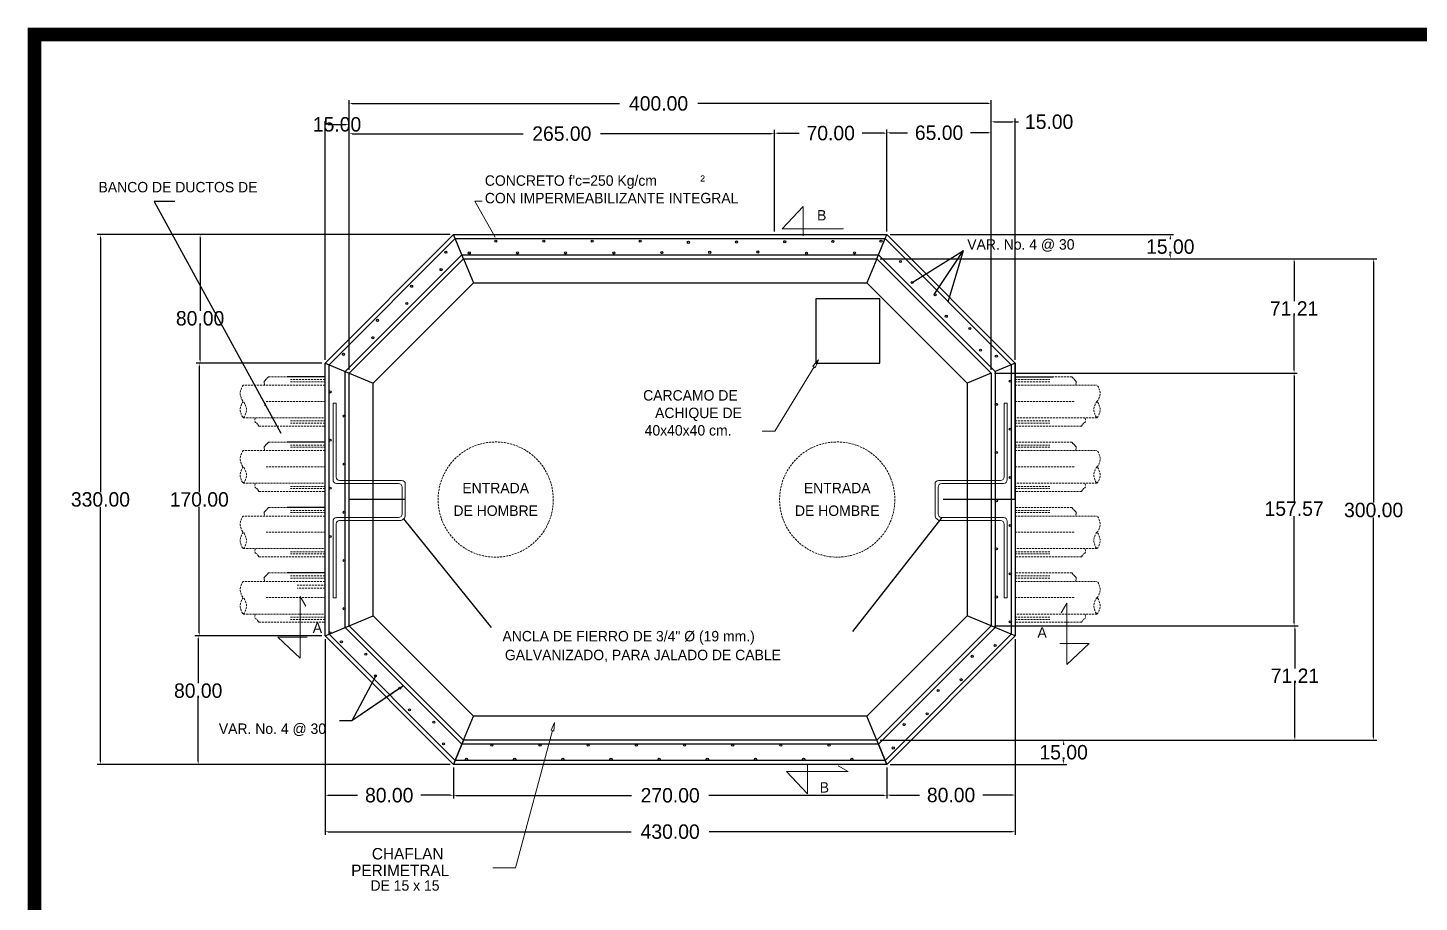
# Model space of a CAD drawing. Header units: centimetres. Extents: x 899 to 15869, y -2964 to 7534.
# Drawn here: x 12594 to 13461, y 6990 to 7534 of the extents above; entities that cross this region are included whole.
import ezdxf
from ezdxf.enums import TextEntityAlignment as Align

# ---------------------------------------------------------------- set-up
doc = ezdxf.new("R2010")
doc.units = ezdxf.units.CM
doc.header["$LTSCALE"] = 10
doc.header["$MEASUREMENT"] = 0
doc.linetypes.add('HIDDEN2', pattern=[0.1875, 0.125, -0.0625])
doc.layers.get('0').update_dxf_attribs({"linetype": 'CONTINUOUS'})
doc.layers.get('DEFPOINTS').update_dxf_attribs({"color": 2, "linetype": 'CONTINUOUS'})
for name, color, linetype in [('DIM', 7, 'CONTINUOUS'), ('Ductos', 30, 'CONTINUOUS'), ('MARCO', 7, 'CONTINUOUS'), ('REGISTRO', 1, 'CONTINUOUS'), ('TEXTOS', 7, 'CONTINUOUS'), ('VARILLAS', 30, 'CONTINUOUS')]:
    doc.layers.add(name, color=color, linetype=linetype)
doc.styles.get("Standard").update_dxf_attribs({"font": ''})
doc.styles.get('Standard').set_extended_font_data('Zurich Ex BT')
doc.dimstyles.get("Standard").update_dxf_attribs({"dimtxt": 9, "dimasz": 2, "dimexe": 2, "dimexo": 2, "dimgap": 0.09, "dimtad": 0, "dimtih": 1, "dimtoh": 1, "dimzin": 0, "dimdsep": 46, "dimtxsty": 'Standard', "dimcen": 0.09, "dimadec": 0, "dimazin": 0, "dimtfac": 1, "dimtofl": 0, "dimtmove": 0, "dimatfit": 3, "dimfxl": 0, "dimtolj": 1, "dimtzin": 0, "dimarcsym": 0})

# ---------------------------------------------------------------- blocks, each defined once
blk = doc.blocks.new('_ClosedBlank')
at = {"color": 0, "linetype": 'ByBlock', "lineweight": -2}
for p, q in [((-1, 0.17), (0, 0)), ((-1, 0.17), (-1, -0.17)), ((0, 0), (-1, -0.17))]:
    blk.add_line(p, q, dxfattribs=at)
blk = doc.blocks.new('*D4')
at = {"layer": 'DEFPOINTS', "color": 0}
for p in [(12779.34, 7155.39), (12859.34, 7075.39), (12859.34, 7056.13)]:
    blk.add_point(p, dxfattribs=at)
at = {"layer": 'DIM', "color": 0, "lineweight": -2}
for p, q in [((12779.34, 7153.39), (12779.34, 7054.13)), ((12859.34, 7073.39), (12859.34, 7054.13)), ((12781.34, 7056.13), (12799.62, 7056.13)), ((12857.34, 7056.13), (12839.05, 7056.13))]:
    blk.add_line(p, q, dxfattribs=at)
at = {"layer": 'DIM', "color": 0}
for points in [[(12781.34, 7056.47), (12781.34, 7055.8), (12779.34, 7056.13)], [(12857.34, 7056.47), (12857.34, 7055.8), (12859.34, 7056.13)]]:
    blk.add_solid(points, dxfattribs=at)
at = {"layer": 'DIM', "color": 0, "insert": (12819.34, 7056.13), "char_height": 9, "attachment_point": 5}
blk.add_mtext('\\A1;80.00', dxfattribs=at)
blk = doc.blocks.new('*D5')
at = {"layer": 'DEFPOINTS', "color": 0}
for p in [(12779.34, 7155.39), (12700.34, 7075.39), (12859.34, 7075.39)]:
    blk.add_point(p, dxfattribs=at)
at = {"layer": 'DIM', "color": 0, "lineweight": -2}
for p, q in [((12777.34, 7155.39), (12698.34, 7155.39)), ((12700.34, 7153.39), (12700.34, 7125.92)), ((12700.34, 7077.39), (12700.34, 7116.59)), ((12857.34, 7075.39), (12698.34, 7075.39))]:
    blk.add_line(p, q, dxfattribs=at)
at = {"layer": 'DIM', "color": 0}
for points in [[(12700.01, 7153.39), (12700.68, 7153.39), (12700.34, 7155.39)], [(12700.01, 7077.39), (12700.68, 7077.39), (12700.34, 7075.39)]]:
    blk.add_solid(points, dxfattribs=at)
at = {"layer": 'DIM', "color": 0, "insert": (12700.34, 7121.25), "char_height": 9, "attachment_point": 5}
blk.add_mtext('\\A1;80.00', dxfattribs=at)
blk = doc.blocks.new('*D6')
at = {"layer": 'DEFPOINTS', "color": 0}
for p in [(12859.34, 7075.39), (13129.34, 7075.39), (13129.34, 7056.06)]:
    blk.add_point(p, dxfattribs=at)
at = {"layer": 'DIM', "color": 0, "lineweight": -2}
for p, q in [((12859.34, 7073.39), (12859.34, 7054.06)), ((13129.34, 7073.39), (13129.34, 7054.06)), ((12861.34, 7056.06), (12970.19, 7056.06)), ((13127.34, 7056.06), (13018.48, 7056.06))]:
    blk.add_line(p, q, dxfattribs=at)
at = {"layer": 'DIM', "color": 0}
for points in [[(12861.34, 7056.39), (12861.34, 7055.72), (12859.34, 7056.06)], [(13127.34, 7056.39), (13127.34, 7055.72), (13129.34, 7056.06)]]:
    blk.add_solid(points, dxfattribs=at)
at = {"layer": 'DIM', "color": 0, "insert": (12994.34, 7056.06), "char_height": 9, "attachment_point": 5}
blk.add_mtext('\\A1;270.00', dxfattribs=at)
blk = doc.blocks.new('*D7')
at = {"layer": 'DEFPOINTS', "color": 0}
for p in [(12779.34, 7325.39), (12701, 7155.39), (12779.34, 7155.39)]:
    blk.add_point(p, dxfattribs=at)
at = {"layer": 'DIM', "color": 0, "lineweight": -2}
for p, q in [((12777.34, 7325.39), (12699, 7325.39)), ((12701, 7323.39), (12701, 7245.06)), ((12701, 7157.39), (12701, 7235.73)), ((12777.34, 7155.39), (12699, 7155.39))]:
    blk.add_line(p, q, dxfattribs=at)
at = {"layer": 'DIM', "color": 0}
for points in [[(12700.66, 7323.39), (12701.33, 7323.39), (12701, 7325.39)], [(12700.66, 7157.39), (12701.33, 7157.39), (12701, 7155.39)]]:
    blk.add_solid(points, dxfattribs=at)
at = {"layer": 'DIM', "color": 0, "insert": (12701, 7240.39), "char_height": 9, "attachment_point": 5}
blk.add_mtext('\\A1;170.00', dxfattribs=at)
blk = doc.blocks.new('*D8')
at = {"layer": 'DEFPOINTS', "color": 0}
for p in [(12779.34, 7155.39), (13209.34, 7155.39), (13209.34, 7033.43)]:
    blk.add_point(p, dxfattribs=at)
at = {"layer": 'DIM', "color": 0, "lineweight": -2}
for p, q in [((12779.34, 7153.39), (12779.34, 7031.43)), ((13209.34, 7153.39), (13209.34, 7031.43)), ((12781.34, 7033.43), (12969.95, 7033.43)), ((13207.34, 7033.43), (13018.72, 7033.43))]:
    blk.add_line(p, q, dxfattribs=at)
at = {"layer": 'DIM', "color": 0}
for points in [[(12781.34, 7033.76), (12781.34, 7033.1), (12779.34, 7033.43)], [(13207.34, 7033.76), (13207.34, 7033.1), (13209.34, 7033.43)]]:
    blk.add_solid(points, dxfattribs=at)
at = {"layer": 'DIM', "color": 0, "insert": (12994.34, 7033.43), "char_height": 9, "attachment_point": 5}
blk.add_mtext('\\A1;430.00', dxfattribs=at)
blk = doc.blocks.new('*D9')
at = {"layer": 'DEFPOINTS', "color": 0}
for p in [(13209.34, 7155.39), (13129.34, 7075.39), (13129.34, 7056.25)]:
    blk.add_point(p, dxfattribs=at)
at = {"layer": 'DIM', "color": 0, "lineweight": -2}
for p, q in [((13209.34, 7153.39), (13209.34, 7054.25)), ((13129.34, 7073.39), (13129.34, 7054.25)), ((13131.34, 7056.25), (13149.62, 7056.25)), ((13207.34, 7056.25), (13189.05, 7056.25))]:
    blk.add_line(p, q, dxfattribs=at)
at = {"layer": 'DIM', "color": 0}
for points in [[(13131.34, 7056.58), (13131.34, 7055.91), (13129.34, 7056.25)], [(13207.34, 7056.58), (13207.34, 7055.91), (13209.34, 7056.25)]]:
    blk.add_solid(points, dxfattribs=at)
at = {"layer": 'DIM', "color": 0, "insert": (13169.34, 7056.25), "char_height": 9, "attachment_point": 5}
blk.add_mtext('\\A1;80.00', dxfattribs=at)
blk = doc.blocks.new('*D10')
at = {"layer": 'DEFPOINTS', "color": 0}
for p in [(13129.34, 7090.39), (13129.34, 7075.39), (13239.44, 7075.39)]:
    blk.add_point(p, dxfattribs=at)
at = {"layer": 'DIM', "color": 0, "lineweight": -2}
for p, q in [((13131.34, 7090.39), (13241.44, 7090.39)), ((13239.44, 7088.39), (13239.44, 7087.56)), ((13131.34, 7075.39), (13241.44, 7075.39)), ((13239.44, 7077.39), (13239.44, 7078.23))]:
    blk.add_line(p, q, dxfattribs=at)
at = {"layer": 'DIM', "color": 0}
for points in [[(13239.11, 7088.39), (13239.78, 7088.39), (13239.44, 7090.39)], [(13239.11, 7077.39), (13239.78, 7077.39), (13239.44, 7075.39)]]:
    blk.add_solid(points, dxfattribs=at)
at = {"layer": 'DIM', "color": 0, "insert": (13239.44, 7082.89), "char_height": 9, "attachment_point": 5}
blk.add_mtext('\\A1;15.00', dxfattribs=at)
blk = doc.blocks.new('*D11')
at = {"layer": 'DEFPOINTS', "color": 0}
for p in [(13129.34, 7405.39), (13129.34, 7390.39), (13305.87, 7390.39)]:
    blk.add_point(p, dxfattribs=at)
at = {"layer": 'DIM', "color": 0, "lineweight": -2}
for p, q in [((13131.34, 7405.39), (13307.87, 7405.39)), ((13305.87, 7403.39), (13305.87, 7402.56)), ((13305.87, 7392.39), (13305.87, 7393.23)), ((13131.34, 7390.39), (13307.87, 7390.39))]:
    blk.add_line(p, q, dxfattribs=at)
at = {"layer": 'DIM', "color": 0}
for points in [[(13305.53, 7403.39), (13306.2, 7403.39), (13305.87, 7405.39)], [(13305.53, 7392.39), (13306.2, 7392.39), (13305.87, 7390.39)]]:
    blk.add_solid(points, dxfattribs=at)
at = {"layer": 'DIM', "color": 0, "insert": (13305.87, 7397.89), "char_height": 9, "attachment_point": 5}
blk.add_mtext('\\A1;15.00', dxfattribs=at)
blk = doc.blocks.new('*D12')
at = {"layer": 'DEFPOINTS', "color": 0}
for p in [(12859.34, 7405.39), (12639.46, 7075.39), (12859.34, 7075.39)]:
    blk.add_point(p, dxfattribs=at)
at = {"layer": 'DIM', "color": 0, "lineweight": -2}
for p, q in [((12857.34, 7405.39), (12637.46, 7405.39)), ((12639.46, 7403.39), (12639.46, 7245.06)), ((12639.46, 7077.39), (12639.46, 7235.73)), ((12857.34, 7075.39), (12637.46, 7075.39))]:
    blk.add_line(p, q, dxfattribs=at)
at = {"layer": 'DIM', "color": 0}
for points in [[(12639.13, 7403.39), (12639.79, 7403.39), (12639.46, 7405.39)], [(12639.13, 7077.39), (12639.79, 7077.39), (12639.46, 7075.39)]]:
    blk.add_solid(points, dxfattribs=at)
at = {"layer": 'DIM', "color": 0, "insert": (12639.46, 7240.39), "char_height": 9, "attachment_point": 5}
blk.add_mtext('\\A1;330.00', dxfattribs=at)
blk = doc.blocks.new('*D13')
at = {"layer": 'DEFPOINTS', "color": 0}
for p in [(12794.34, 7474.07), (12779.34, 7325.39), (12794.34, 7319.18)]:
    blk.add_point(p, dxfattribs=at)
at = {"layer": 'DIM', "color": 0, "lineweight": -2}
for p, q in [((12779.34, 7327.39), (12779.34, 7476.07)), ((12781.34, 7474.07), (12792.34, 7474.07)), ((12794.34, 7321.18), (12794.34, 7476.07))]:
    blk.add_line(p, q, dxfattribs=at)
at = {"layer": 'DIM', "color": 0}
for points in [[(12781.34, 7474.4), (12781.34, 7473.74), (12779.34, 7474.07)], [(12792.34, 7474.4), (12792.34, 7473.74), (12794.34, 7474.07)]]:
    blk.add_solid(points, dxfattribs=at)
at = {"layer": 'DIM', "color": 0, "insert": (12786.84, 7474.07), "char_height": 9, "attachment_point": 5}
blk.add_mtext('\\A1;15.00', dxfattribs=at)
blk = doc.blocks.new('*D14')
at = {"layer": 'DEFPOINTS', "color": 0}
for p in [(12859.34, 7405.39), (12701.53, 7325.39), (12779.34, 7325.39)]:
    blk.add_point(p, dxfattribs=at)
at = {"layer": 'DIM', "color": 0, "lineweight": -2}
for p, q in [((12857.34, 7405.39), (12699.53, 7405.39)), ((12701.53, 7403.39), (12701.53, 7357.88)), ((12701.53, 7327.39), (12701.53, 7348.55)), ((12777.34, 7325.39), (12699.53, 7325.39))]:
    blk.add_line(p, q, dxfattribs=at)
at = {"layer": 'DIM', "color": 0}
for points in [[(12701.19, 7403.39), (12701.86, 7403.39), (12701.53, 7405.39)], [(12701.19, 7327.39), (12701.86, 7327.39), (12701.53, 7325.39)]]:
    blk.add_solid(points, dxfattribs=at)
at = {"layer": 'DIM', "color": 0, "insert": (12701.53, 7353.22), "char_height": 9, "attachment_point": 5}
blk.add_mtext('\\A1;80.00', dxfattribs=at)
blk = doc.blocks.new('*D15')
at = {"layer": 'DEFPOINTS', "color": 0}
for p in [(13194.34, 7487.08), (12794.34, 7319.18), (13194.34, 7319.18)]:
    blk.add_point(p, dxfattribs=at)
at = {"layer": 'DIM', "color": 0, "lineweight": -2}
for p, q in [((12794.34, 7321.18), (12794.34, 7489.08)), ((13194.34, 7321.18), (13194.34, 7489.08)), ((12796.34, 7487.08), (12962.71, 7487.08)), ((13192.34, 7487.08), (13011.48, 7487.08))]:
    blk.add_line(p, q, dxfattribs=at)
at = {"layer": 'DIM', "color": 0}
for points in [[(12796.34, 7487.41), (12796.34, 7486.74), (12794.34, 7487.08)], [(13192.34, 7487.41), (13192.34, 7486.74), (13194.34, 7487.08)]]:
    blk.add_solid(points, dxfattribs=at)
at = {"layer": 'DIM', "color": 0, "insert": (12987.1, 7487.08), "char_height": 9, "attachment_point": 5}
blk.add_mtext('\\A1;400.00', dxfattribs=at)
blk = doc.blocks.new('*D16')
at = {"layer": 'DEFPOINTS', "color": 0}
for p in [(13194.34, 7319.18), (13194.34, 7161.61), (13383, 7161.61)]:
    blk.add_point(p, dxfattribs=at)
at = {"layer": 'DIM', "color": 0, "lineweight": -2}
for p, q in [((13196.34, 7319.18), (13385, 7319.18)), ((13383, 7317.18), (13383, 7239.31)), ((13383, 7163.61), (13383, 7229.98)), ((13196.34, 7161.61), (13385, 7161.61))]:
    blk.add_line(p, q, dxfattribs=at)
at = {"layer": 'DIM', "color": 0}
for points in [[(13382.66, 7317.18), (13383.33, 7317.18), (13383, 7319.18)], [(13382.66, 7163.61), (13383.33, 7163.61), (13383, 7161.61)]]:
    blk.add_solid(points, dxfattribs=at)
at = {"layer": 'DIM', "color": 0, "insert": (13383, 7234.64), "char_height": 9, "attachment_point": 5}
blk.add_mtext('\\A1;157.57', dxfattribs=at)
blk = doc.blocks.new('*D17')
at = {"layer": 'DEFPOINTS', "color": 0}
for p in [(13194.34, 7161.61), (13123.12, 7090.39), (13383.51, 7090.39)]:
    blk.add_point(p, dxfattribs=at)
at = {"layer": 'DIM', "color": 0, "lineweight": -2}
for p, q in [((13196.34, 7161.61), (13385.51, 7161.61)), ((13383.51, 7159.61), (13383.51, 7135.18)), ((13383.51, 7092.39), (13383.51, 7126)), ((13125.12, 7090.39), (13385.51, 7090.39))]:
    blk.add_line(p, q, dxfattribs=at)
at = {"layer": 'DIM', "color": 0}
for points in [[(13383.17, 7159.61), (13383.84, 7159.61), (13383.51, 7161.61)], [(13383.17, 7092.39), (13383.84, 7092.39), (13383.51, 7090.39)]]:
    blk.add_solid(points, dxfattribs=at)
at = {"layer": 'DIM', "color": 0, "insert": (13383.51, 7130.59), "char_height": 9, "attachment_point": 5}
blk.add_mtext('\\A1;71.21', dxfattribs=at)
blk = doc.blocks.new('*D18')
at = {"layer": 'DEFPOINTS', "color": 0}
for p in [(13123.12, 7390.39), (13194.34, 7319.18), (13383, 7319.18)]:
    blk.add_point(p, dxfattribs=at)
at = {"layer": 'DIM', "color": 0, "lineweight": -2}
for p, q in [((13125.12, 7390.39), (13385, 7390.39)), ((13383, 7388.39), (13383, 7363.97)), ((13383, 7321.18), (13383, 7354.79)), ((13196.34, 7319.18), (13385, 7319.18))]:
    blk.add_line(p, q, dxfattribs=at)
at = {"layer": 'DIM', "color": 0}
for points in [[(13382.66, 7388.39), (13383.33, 7388.39), (13383, 7390.39)], [(13382.66, 7321.18), (13383.33, 7321.18), (13383, 7319.18)]]:
    blk.add_solid(points, dxfattribs=at)
at = {"layer": 'DIM', "color": 0, "insert": (13383, 7359.38), "char_height": 9, "attachment_point": 5}
blk.add_mtext('\\A1;71.21', dxfattribs=at)
blk = doc.blocks.new('*D19')
at = {"layer": 'DEFPOINTS', "color": 0}
for p in [(13123.12, 7390.39), (13123.16, 7090.39), (13432.54, 7090.39)]:
    blk.add_point(p, dxfattribs=at)
at = {"layer": 'DIM', "color": 0, "lineweight": -2}
for p, q in [((13125.12, 7390.39), (13434.54, 7390.39)), ((13432.54, 7388.39), (13432.54, 7238.48)), ((13432.54, 7092.39), (13432.54, 7229.15)), ((13125.16, 7090.39), (13434.54, 7090.39))]:
    blk.add_line(p, q, dxfattribs=at)
at = {"layer": 'DIM', "color": 0}
for points in [[(13432.21, 7388.39), (13432.87, 7388.39), (13432.54, 7390.39)], [(13432.21, 7092.39), (13432.87, 7092.39), (13432.54, 7090.39)]]:
    blk.add_solid(points, dxfattribs=at)
at = {"layer": 'DIM', "color": 0, "insert": (13432.54, 7233.81), "char_height": 9, "attachment_point": 5}
blk.add_mtext('\\A1;300.00', dxfattribs=at)
blk = doc.blocks.new('*D20')
at = {"layer": 'DEFPOINTS', "color": 0}
for p in [(13059.34, 7468.27), (13059.34, 7405.39), (12794.34, 7319.18)]:
    blk.add_point(p, dxfattribs=at)
at = {"layer": 'DIM', "color": 0, "lineweight": -2}
for p, q in [((12794.34, 7321.18), (12794.34, 7470.27)), ((12796.34, 7468.27), (12902.69, 7468.27)), ((13057.34, 7468.27), (12950.98, 7468.27)), ((13059.34, 7407.39), (13059.34, 7470.27))]:
    blk.add_line(p, q, dxfattribs=at)
at = {"layer": 'DIM', "color": 0}
for points in [[(12796.34, 7468.61), (12796.34, 7467.94), (12794.34, 7468.27)], [(13057.34, 7468.61), (13057.34, 7467.94), (13059.34, 7468.27)]]:
    blk.add_solid(points, dxfattribs=at)
at = {"layer": 'DIM', "color": 0, "insert": (12926.84, 7468.27), "char_height": 9, "attachment_point": 5}
blk.add_mtext('\\A1;265.00', dxfattribs=at)
blk = doc.blocks.new('*D21')
at = {"layer": 'DEFPOINTS', "color": 0}
for p in [(13129.34, 7468.61), (13059.34, 7407.39), (13129.34, 7407.39)]:
    blk.add_point(p, dxfattribs=at)
at = {"layer": 'DIM', "color": 0, "lineweight": -2}
for p, q in [((13059.34, 7409.39), (13059.34, 7470.61)), ((13061.34, 7468.61), (13074.76, 7468.61)), ((13127.34, 7468.61), (13113.91, 7468.61)), ((13129.34, 7409.39), (13129.34, 7470.61))]:
    blk.add_line(p, q, dxfattribs=at)
at = {"layer": 'DIM', "color": 0}
for points in [[(13061.34, 7468.94), (13061.34, 7468.27), (13059.34, 7468.61)], [(13127.34, 7468.94), (13127.34, 7468.27), (13129.34, 7468.61)]]:
    blk.add_solid(points, dxfattribs=at)
at = {"layer": 'DIM', "color": 0, "insert": (13094.34, 7468.61), "char_height": 9, "attachment_point": 5}
blk.add_mtext('\\A1;70.00', dxfattribs=at)
blk = doc.blocks.new('*D22')
at = {"layer": 'DEFPOINTS', "color": 0}
for p in [(13194.34, 7468.84), (13129.34, 7405.39), (13194.34, 7405.39)]:
    blk.add_point(p, dxfattribs=at)
at = {"layer": 'DIM', "color": 0, "lineweight": -2}
for p, q in [((13129.34, 7407.39), (13129.34, 7470.84)), ((13131.34, 7468.84), (13142.17, 7468.84)), ((13192.34, 7468.84), (13181.5, 7468.84)), ((13194.34, 7407.39), (13194.34, 7470.84))]:
    blk.add_line(p, q, dxfattribs=at)
at = {"layer": 'DIM', "color": 0}
for points in [[(13131.34, 7469.17), (13131.34, 7468.5), (13129.34, 7468.84)], [(13192.34, 7469.17), (13192.34, 7468.5), (13194.34, 7468.84)]]:
    blk.add_solid(points, dxfattribs=at)
at = {"layer": 'DIM', "color": 0, "insert": (13161.84, 7468.84), "char_height": 9, "attachment_point": 5}
blk.add_mtext('\\A1;65.00', dxfattribs=at)
blk = doc.blocks.new('*D23')
at = {"layer": 'DEFPOINTS', "color": 0}
for p in [(13194.34, 7475.68), (13209.34, 7325.39), (13194.34, 7319.18)]:
    blk.add_point(p, dxfattribs=at)
at = {"layer": 'DIM', "color": 0, "lineweight": -2}
for p, q in [((13194.34, 7321.18), (13194.34, 7477.68)), ((13196.34, 7475.68), (13207.34, 7475.68)), ((13209.34, 7327.39), (13209.34, 7477.68)), ((13209.34, 7475.68), (13211.34, 7475.68))]:
    blk.add_line(p, q, dxfattribs=at)
at = {"layer": 'DIM', "color": 0}
for points in [[(13196.34, 7476.02), (13196.34, 7475.35), (13194.34, 7475.68)], [(13207.34, 7476.02), (13207.34, 7475.35), (13209.34, 7475.68)]]:
    blk.add_solid(points, dxfattribs=at)
at = {"layer": 'DIM', "color": 0, "insert": (13230.4, 7475.68), "char_height": 9, "attachment_point": 5}
blk.add_mtext('\\A1;15.00', dxfattribs=at)
blk = doc.blocks.new('Marco-Reg')
at = {"layer": 'MARCO', "linetype": 'Continuous', "const_width": 8.47}
blk.add_lwpolyline([(15865, 5416.35), (15865, 7530), (12598.45, 7530), (12598.45, 5416.35)], close=True, dxfattribs=at)

msp = doc.modelspace()

# ---------------------------------------------------------------- linework, layer by layer
at = {"layer": 'DIM'}
for p, q in [((12865.549, 7390.392), (12859.336, 7405.392)), ((13123.122, 7390.392), (13129.336, 7405.392)), ((12779.336, 7325.392), (12781.836, 7324.356)), ((12781.836, 7324.356), (12791.836, 7320.214)), ((13206.836, 7324.356), (13196.836, 7320.214)), ((13209.336, 7325.392), (13206.836, 7324.356)), ((12781.83, 7156.433), (12791.836, 7160.57)), ((12791.836, 7160.57), (12794.336, 7161.605)), ((13196.836, 7160.57), (13194.336, 7161.605)), ((13206.841, 7156.433), (13196.836, 7160.57)), ((12779.336, 7155.392), (12781.83, 7156.433)), ((13209.336, 7155.392), (13206.841, 7156.433)), ((12865.549, 7090.392), (12859.336, 7075.392)), ((12864.513, 7087.892), (12865.549, 7090.392)), ((13123.122, 7090.392), (13129.336, 7075.392)), ((13129.336, 7075.392), (13123.148, 7090.417)), ((12860.371, 7077.892), (12864.513, 7087.892)), ((12859.336, 7075.392), (12860.371, 7077.892))]:
    msp.add_line(p, q, dxfattribs=at)
at = {"layer": 'Ductos', "linetype": 'HIDDEN2', "lineweight": 5}
for p, q in [((12744.046, 7316.889), (12743.176, 7315.729)), ((12744.046, 7316.889), (12779.336, 7316.889)), ((12744.046, 7316.889), (12779.336, 7316.889)), ((12779.336, 7315.077), (12757.771, 7315.077)), ((13244.626, 7316.889), (13209.336, 7316.889)), ((13244.626, 7316.889), (13209.336, 7316.889)), ((13209.336, 7315.077), (13230.9, 7315.077)), ((13209.336, 7315.077), (13230.9, 7315.077)), ((13244.626, 7316.889), (13245.496, 7315.729)), ((12779.336, 7311.595), (12728.453, 7311.595)), ((12741.412, 7313.967), (12741.412, 7313.262)), ((12741.412, 7313.262), (12741.765, 7311.853)), ((12757.771, 7313.714), (12779.336, 7313.714)), ((13230.9, 7313.714), (13209.336, 7313.714)), ((13230.9, 7313.714), (13209.336, 7313.714)), ((13209.336, 7311.595), (13260.219, 7311.595)), ((13247.259, 7313.262), (13246.906, 7311.853)), ((13247.259, 7313.967), (13247.259, 7313.262)), ((12742.687, 7301.514), (12779.336, 7301.514)), ((13245.985, 7301.514), (13209.336, 7301.514)), ((12728.453, 7291.286), (12779.336, 7291.286)), ((12735.542, 7289.766), (12735.895, 7291.176)), ((12736.071, 7288.357), (12735.542, 7289.062)), ((12741.765, 7291.176), (12741.765, 7291.286)), ((12757.771, 7289.315), (12779.336, 7289.315)), ((13260.219, 7291.286), (13209.336, 7291.286)), ((13230.9, 7289.315), (13209.336, 7289.315)), ((13230.9, 7289.315), (13209.336, 7289.315)), ((13252.6, 7288.357), (13253.129, 7289.062)), ((13253.129, 7289.766), (13252.776, 7291.176)), ((12736.777, 7288.004), (12736.071, 7288.357)), ((12737.306, 7287.299), (12736.777, 7288.004)), ((12738.176, 7286.14), (12737.306, 7287.299)), ((12738.176, 7286.14), (12779.336, 7286.14)), ((12779.336, 7287.952), (12757.771, 7287.952)), ((13209.336, 7287.952), (13230.9, 7287.952)), ((13209.336, 7287.952), (13230.9, 7287.952)), ((13250.496, 7286.14), (13209.336, 7286.14)), ((13250.496, 7286.14), (13251.366, 7287.299)), ((13251.366, 7287.299), (13251.895, 7288.004)), ((13251.895, 7288.004), (13252.6, 7288.357)), ((12741.412, 7273.219), (12741.412, 7272.514)), ((12741.412, 7272.514), (12741.765, 7271.104)), ((12744.046, 7276.14), (12743.176, 7274.981)), ((12744.046, 7276.14), (12779.336, 7276.14)), ((12744.046, 7276.14), (12779.336, 7276.14)), ((12779.336, 7274.329), (12757.771, 7274.329)), ((12757.771, 7272.965), (12779.336, 7272.965)), ((13244.626, 7276.14), (13209.336, 7276.14)), ((13244.626, 7276.14), (13209.336, 7276.14)), ((13209.336, 7274.329), (13230.9, 7274.329)), ((13230.9, 7272.965), (13209.336, 7272.965)), ((13244.626, 7276.14), (13245.496, 7274.981)), ((13247.259, 7272.514), (13246.906, 7271.104)), ((13247.259, 7273.219), (13247.259, 7272.514)), ((12779.336, 7270.846), (12728.453, 7270.846)), ((13209.336, 7270.846), (13260.219, 7270.846)), ((12742.687, 7260.766), (12779.336, 7260.766)), ((13245.985, 7260.766), (13209.336, 7260.766)), ((12728.453, 7250.537), (12779.336, 7250.537)), ((12735.542, 7249.018), (12735.895, 7250.428)), ((12736.071, 7247.608), (12735.542, 7248.313)), ((12736.777, 7247.256), (12736.071, 7247.608)), ((12737.306, 7246.551), (12736.777, 7247.256)), ((12738.176, 7245.392), (12737.306, 7246.551)), ((12741.765, 7250.428), (12741.765, 7250.537)), ((12757.771, 7248.567), (12779.336, 7248.567)), ((12779.336, 7247.203), (12757.771, 7247.203)), ((13260.219, 7250.537), (13209.336, 7250.537)), ((13230.9, 7248.567), (13209.336, 7248.567)), ((13209.336, 7247.203), (13230.9, 7247.203)), ((13246.906, 7250.428), (13246.906, 7250.537)), ((13250.496, 7245.392), (13251.366, 7246.551)), ((13251.366, 7246.551), (13251.895, 7247.256)), ((13251.895, 7247.256), (13252.6, 7247.608)), ((13252.6, 7247.608), (13253.129, 7248.313)), ((13253.129, 7249.018), (13252.776, 7250.428)), ((12738.176, 7245.392), (12779.336, 7245.392)), ((13250.496, 7245.392), (13209.336, 7245.392)), ((12779.336, 7230.098), (12728.453, 7230.098)), ((12741.412, 7232.471), (12741.412, 7231.766)), ((12741.412, 7231.766), (12741.765, 7230.356)), ((12744.046, 7235.392), (12743.176, 7234.233)), ((12744.046, 7235.392), (12779.336, 7235.392)), ((12744.046, 7235.392), (12779.336, 7235.392)), ((12779.336, 7233.581), (12757.771, 7233.581)), ((12757.771, 7232.217), (12779.336, 7232.217)), ((13244.626, 7235.392), (13209.336, 7235.392)), ((13244.626, 7235.392), (13209.336, 7235.392)), ((13209.336, 7233.581), (13230.9, 7233.581)), ((13230.9, 7232.217), (13209.336, 7232.217)), ((13209.336, 7230.098), (13260.219, 7230.098)), ((13244.626, 7235.392), (13245.496, 7234.233)), ((13247.259, 7231.766), (13246.906, 7230.356)), ((13247.259, 7232.471), (13247.259, 7231.766)), ((12742.687, 7220.018), (12779.336, 7220.018)), ((13245.985, 7220.018), (13209.336, 7220.018)), ((12728.453, 7209.789), (12779.336, 7209.789)), ((12735.542, 7208.27), (12735.895, 7209.679)), ((12736.071, 7206.86), (12735.542, 7207.565)), ((12736.777, 7206.508), (12736.071, 7206.86)), ((12737.306, 7205.803), (12736.777, 7206.508)), ((12738.176, 7204.644), (12737.306, 7205.803)), ((12738.176, 7204.644), (12779.336, 7204.644)), ((12741.765, 7209.679), (12741.765, 7209.789)), ((12757.771, 7207.818), (12779.336, 7207.818)), ((12779.336, 7206.455), (12757.771, 7206.455)), ((13260.219, 7209.789), (13209.336, 7209.789)), ((13230.9, 7207.818), (13209.336, 7207.818)), ((13209.336, 7206.455), (13230.9, 7206.455)), ((13250.496, 7204.644), (13209.336, 7204.644)), ((13246.906, 7209.679), (13246.906, 7209.789)), ((13250.496, 7204.644), (13251.366, 7205.803)), ((13251.366, 7205.803), (13251.895, 7206.508)), ((13251.895, 7206.508), (13252.6, 7206.86)), ((13252.6, 7206.86), (13253.129, 7207.565)), ((13253.129, 7208.27), (13252.776, 7209.679)), ((12744.046, 7194.644), (12743.176, 7193.484)), ((12744.046, 7194.644), (12779.336, 7194.644)), ((12744.046, 7194.644), (12779.336, 7194.644)), ((13244.626, 7194.644), (13209.336, 7194.644)), ((13244.626, 7194.644), (13209.336, 7194.644)), ((13244.626, 7194.644), (13245.496, 7193.484)), ((12779.336, 7189.35), (12728.453, 7189.35)), ((12741.412, 7191.722), (12741.412, 7191.017)), ((12741.412, 7191.017), (12741.765, 7189.608)), ((12779.336, 7192.832), (12757.771, 7192.832)), ((12757.771, 7191.469), (12779.336, 7191.469)), ((13209.336, 7192.832), (13230.9, 7192.832)), ((13230.9, 7191.469), (13209.336, 7191.469)), ((13230.9, 7191.469), (13209.336, 7191.469)), ((13209.336, 7189.35), (13260.219, 7189.35)), ((13247.259, 7191.017), (13246.906, 7189.608)), ((13247.259, 7191.722), (13247.259, 7191.017)), ((12742.687, 7179.269), (12779.336, 7179.269)), ((13245.985, 7179.269), (13209.336, 7179.269)), ((12728.453, 7169.041), (12779.336, 7169.041)), ((12735.542, 7167.521), (12735.895, 7168.931)), ((12741.765, 7168.931), (12741.765, 7169.041)), ((13260.219, 7169.041), (13209.336, 7169.041)), ((13246.906, 7168.931), (13246.906, 7169.041)), ((13253.129, 7167.521), (13252.776, 7168.931)), ((12757.771, 7167.07), (12779.336, 7167.07)), ((12779.336, 7165.706), (12757.771, 7165.706)), ((13230.9, 7167.07), (13209.336, 7167.07)), ((13209.336, 7165.706), (13230.9, 7165.706)), ((13250.496, 7163.895), (13209.336, 7163.895)), ((13250.496, 7163.895), (13251.366, 7165.054)), ((13251.366, 7165.054), (13251.895, 7165.759)), ((13251.895, 7165.759), (13252.6, 7166.112)), ((13252.6, 7166.112), (13253.129, 7166.817))]:
    msp.add_line(p, q, dxfattribs=at)
at = {"layer": 'Ductos'}
for p, q in [((12743.176, 7193.484), (12741.412, 7191.722)), ((13245.496, 7193.484), (13247.259, 7191.722))]:
    msp.add_line(p, q, dxfattribs=at)
at = {"layer": 'Ductos', "linetype": 'HIDDEN2', "lineweight": 5}
msp.add_lwpolyline([(12735.542, 7166.817), (12736.071, 7166.112), (12736.777, 7165.759), (12737.306, 7165.054), (12738.176, 7163.895), (12779.336, 7163.895)], dxfattribs=at)
for centre, start, end in [((12734.255, 7306.518), 138.814075, 221.185925), ((13254.416, 7306.518), 318.814075, 41.185925), ((12734.255, 7296.363), 138.814075, 221.185925), ((12722.65, 7296.363), 318.814075, 41.185925), ((13266.021, 7296.363), 138.814075, 221.185925), ((13254.416, 7296.363), 318.814075, 41.185925), ((12734.255, 7265.769), 138.814075, 221.185925), ((13254.416, 7265.769), 318.814075, 41.185925), ((12734.255, 7255.615), 138.814075, 221.185925), ((12722.65, 7255.615), 318.814075, 41.185925), ((13266.021, 7255.615), 138.814075, 221.185925), ((13254.416, 7255.615), 318.814075, 41.185925), ((12734.255, 7225.021), 138.814075, 221.185925), ((13254.416, 7225.021), 318.814075, 41.185925), ((12734.255, 7214.866), 138.814075, 221.185925), ((12722.65, 7214.866), 318.814075, 41.185925), ((13266.021, 7214.866), 138.814075, 221.185925), ((13254.416, 7214.866), 318.814075, 41.185925), ((12734.255, 7184.272), 138.814075, 221.185925), ((13254.416, 7184.272), 318.814075, 41.185925), ((12734.255, 7174.118), 138.814075, 221.185925), ((12722.65, 7174.118), 318.814075, 41.185925), ((13266.021, 7174.118), 138.814075, 221.185925), ((13254.416, 7174.118), 318.814075, 41.185925)]:
    msp.add_arc(centre, 7.71, start, end, dxfattribs=at)
at = {"layer": 'REGISTRO'}
for p, q in [((12865.549, 7390.392), (12871.762, 7375.392)), ((13123.122, 7390.392), (13116.909, 7375.392)), ((13209.336, 7240.392), (13209.336, 7325.392)), ((12791.836, 7320.214), (12794.336, 7319.179)), ((12794.336, 7319.179), (12809.336, 7312.966)), ((13194.336, 7319.179), (13179.336, 7312.966)), ((13209.336, 7240.392), (13164.403, 7240.392)), ((12794.336, 7161.605), (12809.336, 7167.818)), ((13194.336, 7161.605), (13179.336, 7167.818)), ((12865.549, 7090.392), (12871.762, 7105.392)), ((13123.148, 7090.417), (13116.909, 7105.392))]:
    msp.add_line(p, q, dxfattribs=at)
for points in [[(13209.336, 7240.392), (13209.336, 7155.392), (13129.336, 7075.392), (12859.336, 7075.392), (12779.336, 7155.392), (12779.336, 7325.392), (12859.336, 7405.392), (13129.336, 7405.392), (13209.336, 7325.392), (13209.336, 7155.392)], [(13123.158, 7090.392), (12865.549, 7090.392), (12794.336, 7161.605), (12794.336, 7319.179), (12865.549, 7390.392), (13123.122, 7390.392), (13194.336, 7319.179), (13194.336, 7240.392), (13194.336, 7161.605), (13123.122, 7090.392)]]:
    msp.add_lwpolyline(points, dxfattribs=at)
for points in [[(13179.336, 7312.966), (13179.336, 7240.392), (13179.336, 7167.818), (13116.909, 7105.392), (12871.762, 7105.392), (12809.336, 7167.818), (12809.336, 7312.966), (12871.762, 7375.392), (13116.909, 7375.392)], [(13084.988, 7325.392), (13124.988, 7325.392), (13124.988, 7365.392), (13084.988, 7365.392)]]:
    msp.add_lwpolyline(points, close=True, dxfattribs=at)
at = {"layer": 'REGISTRO', "lineweight": 5}
for points in [[(12825.874, 7227.288, 0.4142136), (12829.336, 7230.749), (12829.336, 7250.035, 0.4142136), (12827.086, 7252.285), (12788.317, 7252.285, -0.4142136), (12786.241, 7254.362), (12786.241, 7300.402), (12784.341, 7300.423), (12784.341, 7252.635, 0.4142136), (12786.591, 7250.385), (12825.186, 7250.385, -0.4142136), (12827.436, 7248.135), (12827.436, 7231.438, -0.4142136), (12825.186, 7229.188), (12786.591, 7229.188, 0.4142136), (12784.341, 7226.938), (12784.341, 7179.211), (12786.241, 7179.2), (12786.241, 7225.211, -0.4142136), (12788.317, 7227.288)], [(13161.236, 7248.135), (13161.236, 7231.438, 0.4142136), (13163.486, 7229.188), (13202.08, 7229.188, -0.4142136), (13204.33, 7226.938), (13204.33, 7179.211), (13202.43, 7179.2), (13202.43, 7225.038, 0.4142136), (13200.18, 7227.288), (13162.797, 7227.288, -0.4142136), (13159.336, 7230.749), (13159.336, 7250.035, -0.4142136), (13161.586, 7252.285), (13200.18, 7252.285, 0.4142136), (13202.43, 7254.535), (13202.43, 7300.402), (13204.33, 7300.423), (13204.33, 7252.635, -0.4142136), (13202.08, 7250.385), (13163.486, 7250.385, 0.4142136)]]:
    msp.add_lwpolyline(points, format="xyb", close=True, dxfattribs=at)
at = {"layer": 'REGISTRO', "linetype": 'HIDDEN2', "lineweight": 5}
for centre in [(12885.662, 7240.345), (13098.396, 7240.345)]:
    msp.add_circle(centre, 35.877, dxfattribs=at)
at = {"layer": 'TEXTOS'}
for p, q in [((12685.798, 7426.001), (12672.871, 7426.001)), ((12672.871, 7426.001), (12751.872, 7281.694)), ((13209.336, 7325.392), (13129.336, 7405.392)), ((12829.336, 7240.392), (12794.336, 7240.392)), ((12796.149, 7102.407), (12788.401, 7102.407))]:
    msp.add_line(p, q, dxfattribs=at)
at = {"layer": 'TEXTOS', "lineweight": 5}
for p, q in [((13077.11, 7422.935), (13064.032, 7408.985)), ((13077.11, 7404.626), (13077.11, 7422.935)), ((13064.032, 7408.985), (13102.394, 7408.985)), ((12763.858, 7141.61), (12763.858, 7179.972)), ((12763.858, 7179.972), (12767.346, 7173.869)), ((13241.424, 7175.904), (13237.937, 7169.801)), ((13241.424, 7137.542), (13241.424, 7175.904)), ((12768.218, 7154.688), (12749.908, 7154.688)), ((12749.908, 7154.688), (12763.858, 7141.61)), ((13237.065, 7150.62), (13255.374, 7150.62)), ((13255.374, 7150.62), (13241.424, 7137.542)), ((13079.841, 7075.392), (13079.841, 7057.083)), ((13105.125, 7071.033), (13099.022, 7074.52)), ((13079.841, 7057.083), (13066.763, 7071.033)), ((13066.763, 7071.033), (13105.125, 7071.033))]:
    msp.add_line(p, q, dxfattribs=at)
at = {"layer": 'TEXTOS', "linetype": 'HIDDEN2', "lineweight": 5}
for p, q in [((12742.108, 7299.016), (12741.657, 7299.016)), ((12742.559, 7299.917), (12742.108, 7299.917)), ((12742.108, 7299.917), (12742.108, 7299.016)), ((12761.898, 7186.947), (12779.336, 7186.947)), ((12779.336, 7185.203), (12761.898, 7185.203))]:
    msp.add_line(p, q, dxfattribs=at)
at = {"layer": 'TEXTOS', "lineweight": 5}
for points in [[(12885.344, 7403.909), (12872.571, 7426.202), (12877.258, 7426.202)], [(13083.998, 7322.953), (13059.495, 7283.042), (13051.557, 7283.042)], [(12921.01, 7096.395), (12897.942, 7011.025), (12883.954, 7011.025)]]:
    msp.add_lwpolyline(points, dxfattribs=at)
at = {"layer": 'VARILLAS'}
for p, q in [((12743.176, 7315.729), (12741.412, 7313.967)), ((12779.336, 7316.889), (12755.85, 7316.889)), ((12779.336, 7316.889), (12755.85, 7316.889)), ((13209.336, 7316.889), (13232.821, 7316.889)), ((13209.336, 7316.889), (13232.821, 7316.889)), ((13245.496, 7315.729), (13247.259, 7313.967)), ((12743.176, 7274.981), (12741.412, 7273.219)), ((12779.336, 7276.14), (12755.85, 7276.14)), ((12779.336, 7276.14), (12755.85, 7276.14)), ((13245.496, 7274.981), (13247.259, 7273.219)), ((12743.176, 7234.233), (12741.412, 7232.471)), ((12779.336, 7235.392), (12755.85, 7235.392)), ((12779.336, 7235.392), (12755.85, 7235.392)), ((13245.496, 7234.233), (13247.259, 7232.471)), ((12779.336, 7194.644), (12755.85, 7194.644)), ((12779.336, 7194.644), (12755.85, 7194.644)), ((12781.83, 7156.433), (12860.371, 7077.892)), ((13206.841, 7156.433), (13128.3, 7077.892)), ((13128.306, 7077.892), (12860.371, 7077.892))]:
    msp.add_line(p, q, dxfattribs=at)
for points in [[(12781.836, 7156.427), (12781.836, 7324.356), (12860.371, 7402.892), (13128.3, 7402.892), (13206.836, 7324.356), (13206.836, 7240.392), (13206.836, 7156.427)], [(13124.188, 7087.892), (12864.513, 7087.892), (12791.836, 7160.57), (12791.836, 7320.214), (12864.513, 7392.892), (13124.158, 7392.892), (13196.836, 7320.214), (13196.836, 7240.392), (13196.836, 7160.57), (13124.158, 7087.892)]]:
    msp.add_lwpolyline(points, dxfattribs=at)
for centre in [(12885.683, 7401.396), (12915.683, 7401.396), (12945.683, 7401.396), (12975.683, 7401.396), (13065.685, 7401.003), (13095.684, 7401.199), (13125.683, 7401.396), (12854.53, 7394.398), (12869.21, 7393.98), (12899.21, 7393.98), (12929.21, 7393.98), (12959.21, 7393.98), (12989.213, 7394.195), (13005.686, 7400.61), (13018.97, 7394.361), (13035.685, 7400.807), (13049.015, 7394.568), (13079.211, 7393.784), (13109.21, 7393.98), (12851.61, 7383.605), (13137.823, 7388.678), (13145.031, 7375.642), (12833.293, 7373.208), (13159.393, 7367.829), (12830.353, 7362.436), (12812.056, 7352.018), (13166.344, 7354.53), (12809.186, 7341.176), (13180.964, 7346.979), (13187.658, 7333.418), (12790.82, 7330.828), (13197.523, 7329.652), (12782.475, 7307.39), (13206.217, 7314.137), (13197.523, 7299.652), (12791.202, 7292.39), (13206.217, 7284.137), (12782.475, 7277.39), (12791.202, 7262.39), (13197.523, 7269.652), (13206.217, 7254.137), (12782.475, 7247.39), (13197.523, 7239.652), (12791.202, 7232.39), (13206.217, 7224.137), (12782.475, 7217.39), (12791.202, 7202.39), (13197.523, 7209.652), (13206.217, 7194.137), (13197.523, 7179.652), (12791.202, 7172.39), (13206.217, 7164.137), (12782.475, 7157.39), (12789.511, 7151.699), (12804.703, 7144.035), (13182.392, 7142.693), (13196.774, 7149.408), (12810.743, 7130.505), (13175.624, 7128.131), (12825.935, 7122.84), (13161.243, 7121.416), (12831.976, 7109.311), (13154.475, 7106.854), (12847.167, 7101.646), (13140.094, 7100.139), (12853.209, 7088.118), (12883.283, 7087.311), (12913.283, 7087.311), (12943.283, 7087.311), (12973.283, 7087.311), (13003.283, 7087.311), (13033.283, 7087.311), (13063.283, 7087.311), (13093.283, 7087.311), (13133.326, 7085.577), (12867.489, 7078.542), (12897.489, 7078.542), (12927.489, 7078.542), (12957.489, 7078.542), (12987.489, 7078.542), (13017.489, 7078.542), (13047.489, 7078.542), (13077.489, 7078.542), (13107.489, 7078.542)]:
    msp.add_circle(centre, 0.635, dxfattribs=at)

# ---------------------------------------------------------------- block references
at = {"layer": 'TEXTOS'}
msp.add_blockref('Marco-Reg', (0, 0), dxfattribs=at)
at = {"layer": 'TEXTOS', "lineweight": 5, "yscale": 5.193134039262077, "zscale": 5.193134039264134}
for p, xscale, rotation in [((13086.715, 7327.378), 5.193134039263763, 58.45221813063159), ((12922.365, 7101.409), 5.193134039264074, 74.87880902989069)]:
    msp.add_blockref('_ClosedBlank', p, dxfattribs=dict(at, xscale=xscale, rotation=rotation))

# ---------------------------------------------------------------- texts
at = {"layer": 'TEXTOS'}
for s, height, p in [('BANCO DE DUCTOS DE', 6.5, (12638.249, 7431.731)), ("CONCRETO f'c=250 Kg/cm", 6.5, (12878.897, 7435.826)), ('²', 6.5, (13013.105, 7435.826)), ('CON IMPERMEABILIZANTE INTEGRAL', 6.5, (12878.897, 7424.901)), ('VAR. No. 4 @ 30', 6.5, (13179.404, 7396.058)), ('CARCAMO DE', 6.5, (12977.51, 7302.019)), ('ACHIQUE DE', 6.5, (12984.935, 7291.095)), ('40x40x40 cm.', 6.5, (12978.439, 7280.223)), ('VAR. No. 4 @ 30', 6.5, (12713.195, 7094.352)), ('CHAFLAN', 7.1493, (12808.528, 7016.128)), ('PERIMETRAL', 7.1493, (12795.643, 7005.768)), ('DE 15 x 15', 6.5, (12807.665, 6996.677))]:
    msp.add_text(s, height=height, dxfattribs=at).set_placement(p)
at = {"layer": 'TEXTOS', "lineweight": 5}
for s, p in [('B', (13085.829, 7414.216)), ('A', (12771.705, 7157.303)), ('A', (13223.133, 7154.303)), ('B', (13087.492, 7057.766))]:
    msp.add_text(s, height=6.5, dxfattribs=at).set_placement(p)
for s, p in [('ENTRADA', (12885.662, 7244.268)), ('ENTRADA', (13098.396, 7244.268)), ('DE HOMBRE', (12885.662, 7230.153)), ('DE HOMBRE', (13098.396, 7230.153))]:
    msp.add_text(s, height=6.5, dxfattribs=at).set_placement(p, align=Align.CENTER)
for s, p in [('ANCLA DE FIERRO DE 3/4" %%C (19 mm.)', (12889.889, 7155.249)), ('GALVANIZADO, PARA JALADO DE CABLE', (12891.392, 7143.533))]:
    msp.add_text(s, height=6.5, dxfattribs=at).set_placement(p, align=Align.MIDDLE_LEFT)

# ---------------------------------------------------------------- dimensions: what is measured, and where the dimension line sits
at = {"layer": 'DIM'}
for base, p1, p2, picture, middle in [((13194.336, 7487.076), (12794.336, 7319.179), (13194.336, 7319.179), '*D15', (12987.095, 7487.076)), ((12794.336, 7474.068), (12779.336, 7325.392), (12794.336, 7319.179), '*D13', (12786.836, 7474.068)), ((13194.336, 7475.683), (13209.336, 7325.392), (13194.336, 7319.179), '*D23', (13230.396, 7475.683)), ((13059.336, 7468.275), (12794.336, 7319.179), (13059.336, 7405.392), '*D20', (12926.836, 7468.275)), ((13129.336, 7468.608), (13059.336, 7407.392), (13129.336, 7407.392), '*D21', (13094.336, 7468.608)), ((13194.336, 7468.837), (13129.336, 7405.392), (13194.336, 7405.392), '*D22', (13161.836, 7468.837)), ((13129.336, 7056.246), (13209.336, 7155.392), (13129.336, 7075.392), '*D9', (13169.336, 7056.246))]:
    dim = msp.add_linear_dim(base=base, p1=p1, p2=p2, dimstyle='Standard', dxfattribs=at)
    dim.commit()
    dim.dimension.update_dxf_attribs({"geometry": picture, "text_midpoint": middle, "dimtype": 160})
for base, p1, p2, picture, middle in [((12639.46, 7075.392), (12859.336, 7405.392), (12859.336, 7075.392), '*D12', (12639.46, 7240.392)), ((13239.443, 7075.392), (13129.336, 7090.392), (13129.336, 7075.392), '*D10', (13239.443, 7082.892))]:
    dim = msp.add_linear_dim(base=base, p1=p1, p2=p2, angle=90, dimstyle='Standard', dxfattribs=at)
    dim.commit()
    dim.dimension.update_dxf_attribs({"geometry": picture, "text_midpoint": middle})
for base, p1, p2, picture, middle in [((12701.525, 7325.392), (12859.336, 7405.392), (12779.336, 7325.392), '*D14', (12701.525, 7353.218)), ((13305.866, 7390.392), (13129.336, 7405.392), (13129.336, 7390.392), '*D11', (13305.866, 7397.892)), ((13382.996, 7319.179), (13123.122, 7390.392), (13194.336, 7319.179), '*D18', (13382.996, 7359.375)), ((13432.541, 7090.392), (13123.122, 7390.392), (13123.158, 7090.392), '*D19', (13432.541, 7233.813)), ((13382.996, 7161.605), (13194.336, 7319.179), (13194.336, 7161.605), '*D16', (13382.996, 7234.643)), ((13383.507, 7090.392), (13194.336, 7161.605), (13123.122, 7090.392), '*D17', (13383.507, 7130.589))]:
    dim = msp.add_linear_dim(base=base, p1=p1, p2=p2, angle=90, dimstyle='Standard', dxfattribs=at)
    dim.commit()
    dim.dimension.update_dxf_attribs({"geometry": picture, "text_midpoint": middle, "dimtype": 160})
dim = msp.add_linear_dim(base=(12700.996, 7155.392), p1=(12779.336, 7325.392), p2=(12779.336, 7155.392), angle=90, dimstyle='Standard', override={"dimtxt": 9}, dxfattribs=at)
dim.commit()
dim.dimension.update_dxf_attribs({"geometry": '*D7', "text_midpoint": (12700.996, 7240.392)})
dim = msp.add_linear_dim(base=(12700.344, 7075.392), p1=(12779.336, 7155.392), p2=(12859.336, 7075.392), angle=90, dimstyle='Standard', override={"dimtxt": 9}, dxfattribs=at)
dim.commit()
dim.dimension.update_dxf_attribs({"geometry": '*D5', "text_midpoint": (12700.344, 7121.254), "dimtype": 160})
dim = msp.add_linear_dim(base=(12859.336, 7056.133), p1=(12779.336, 7155.392), p2=(12859.336, 7075.392), dimstyle='Standard', override={"dimtxt": 9}, dxfattribs=at)
dim.commit()
dim.dimension.update_dxf_attribs({"geometry": '*D4', "text_midpoint": (12819.336, 7056.133), "dimtype": 160})
for base, p1, p2, picture, middle in [((13209.336, 7033.43), (12779.336, 7155.392), (13209.336, 7155.392), '*D8', (12994.336, 7033.43)), ((13129.336, 7056.057), (12859.336, 7075.392), (13129.336, 7075.392), '*D6', (12994.336, 7056.057))]:
    dim = msp.add_linear_dim(base=base, p1=p1, p2=p2, dimstyle='Standard', override={"dimtxt": 9}, dxfattribs=at)
    dim.commit()
    dim.dimension.update_dxf_attribs({"geometry": picture, "text_midpoint": middle})

# ---------------------------------------------------------------- leaders
at = {"layer": 'TEXTOS'}
for points in [[(13145.031, 7375.642), (13176.979, 7395.576)], [(13158.864, 7368.179), (13176.979, 7395.576)], [(13167.568, 7363.624), (13176.979, 7395.576)], [(12828.322, 7228.301), (12882.771, 7160.578)], [(13163.486, 7229.188), (13107.949, 7158.228)], [(12811.217, 7130.928), (12796.149, 7102.407)], [(12828.174, 7124.231), (12796.149, 7102.407)], [(12825.935, 7122.84), (12796.149, 7102.407)]]:
    msp.add_leader(points, dimstyle='Standard', override={"dimgap": 0.09, "dimtad": 0}, dxfattribs=at)

doc.saveas('drawing.dxf')
